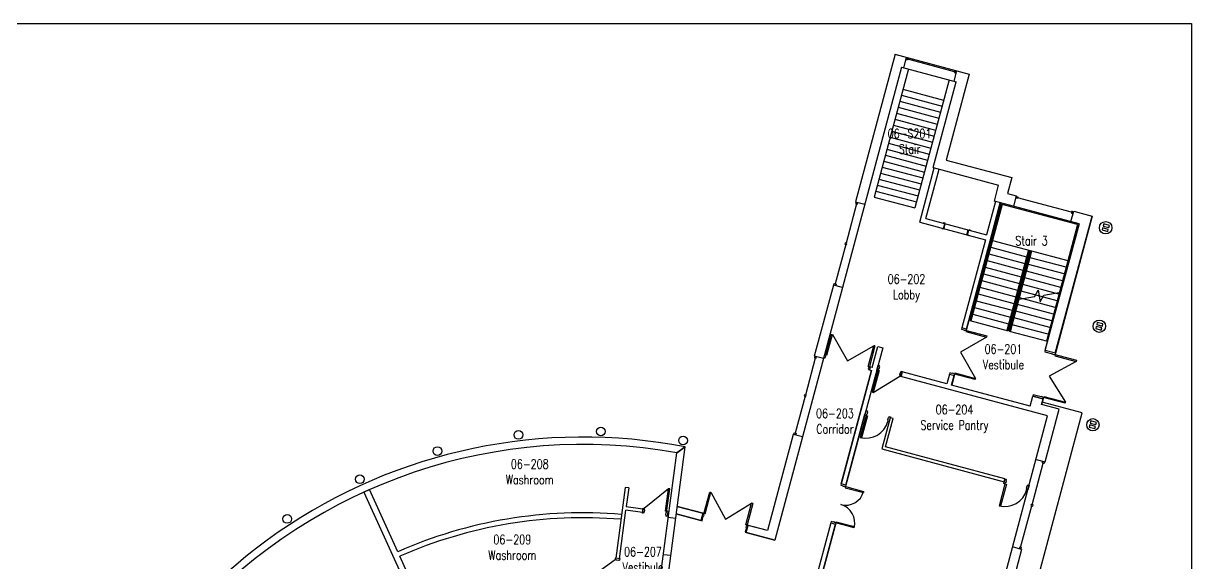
# Model space of a CAD drawing. Extents: x 11182 to 734459, y -1391328 to 152085.
# Drawn here: x 262266 to 309424, y -437733 to -415974 of the extents above; entities that cross this region are included whole.
import ezdxf
from ezdxf.enums import TextEntityAlignment as Align

# ---------------------------------------------------------------- set-up
doc = ezdxf.new("R2010")
doc.units = 0
doc.header["$LTSCALE"] = 500
doc.header["$MEASUREMENT"] = 0
doc.layers.add('0_Defpoints', color=106, linetype='CONTINUOUS', plot=False)
for name, color, linetype in [('0_room_data', 7, 'CONTINUOUS'), ('1_Wall_Exist', 251, 'CONTINUOUS'), ('3_Text', 7, 'CONTINUOUS')]:
    doc.layers.add(name, color=color, linetype=linetype)
doc.styles.add('1_200', font='simplex.shx', dxfattribs={"width": 0.75, "height": 460})

# ---------------------------------------------------------------- blocks, each defined once
blk = doc.blocks.new('room_data')
at = {"layer": '3_Text', "style": '1_200', "width": 0.75}
for tag, p in [('ROOMNUM', (0, 0)), ('ROOMUSE', (0, -575))]:
    blk.add_attdef(tag, text='', height=345, dxfattribs=at).set_placement(p, align=Align.MIDDLE_CENTER)

msp = doc.modelspace()

# ---------------------------------------------------------------- linework, layer by layer
at = {"layer": '0_Defpoints'}
msp.add_lwpolyline([(217711, -415974), (309424, -415974), (309424, -474470), (217711, -474470)], close=True, dxfattribs=at)
at = {"layer": '1_Wall_Exist'}
for p, q in [((297456, -417222), (295861, -423173)), ((297437, -417217), (300443, -418023)), ((297806, -417763), (297918, -417346)), ((297712, -417738), (292596, -436829)), ((297992, -417813), (296607, -422981)), ((297712, -417738), (299914, -418328)), ((297961, -417456), (297893, -417438)), ((297913, -417365), (297980, -417383)), ((297932, -417370), (297913, -417443)), ((297980, -417383), (297961, -417456)), ((299849, -417926), (297970, -417423)), ((299634, -418253), (298250, -423421)), ((300443, -418023), (299514, -421490)), ((299932, -417886), (299820, -418303)), ((299859, -417887), (299840, -417959)), ((299840, -417959), (299907, -417977)), ((299927, -417905), (299859, -417887)), ((299907, -417900), (299888, -417972)), ((297772, -418634), (299414, -419074)), ((298985, -421796), (299914, -418328)), ((297643, -419117), (299285, -419557)), ((297707, -418876), (299350, -419316)), ((297513, -419600), (299155, -420040)), ((297578, -419358), (299220, -419798)), ((297384, -420083), (299026, -420523)), ((297449, -419841), (299091, -420281)), ((297254, -420566), (298897, -421006)), ((297319, -420324), (298961, -420764)), ((297125, -421049), (298767, -421489)), ((297190, -420807), (298832, -421247)), ((296996, -421532), (298638, -421972)), ((297060, -421290), (298702, -421730)), ((299514, -421490), (302161, -422199)), ((296866, -422015), (298508, -422455)), ((296931, -421773), (298573, -422213)), ((298449, -423992), (299033, -421809)), ((298693, -423850), (299227, -421860)), ((298985, -421796), (301632, -422505)), ((296737, -422498), (298379, -422938)), ((296802, -422256), (298444, -422696)), ((301460, -423145), (301632, -422505)), ((302161, -422199), (301989, -422840)), ((296607, -422981), (298250, -423421)), ((296672, -422739), (298314, -423179)), ((301989, -422840), (302345, -422935)), ((302345, -422935), (302233, -423352)), ((302359, -422960), (302339, -423032)), ((302340, -422954), (302407, -422973)), ((302407, -422973), (302388, -423045)), ((295902, -423256), (295476, -424845)), ((295861, -423173), (296229, -423271)), ((295881, -423178), (295862, -423246)), ((295862, -423246), (295935, -423265)), ((295875, -423197), (295948, -423217)), ((295935, -423265), (295953, -423197)), ((301702, -423210), (300341, -428313)), ((301737, -423219), (300466, -427962)), ((301772, -423281), (300514, -427975)), ((301508, -423158), (301147, -424508)), ((301288, -424753), (301702, -423210)), ((304878, -424061), (301460, -423145)), ((304817, -424096), (301772, -423281)), ((302388, -423045), (302320, -423027)), ((304580, -423597), (302397, -423012)), ((298693, -423850), (301147, -424508)), ((303922, -429286), (305404, -423755)), ((305404, -423755), (303923, -429285)), ((304551, -423974), (304663, -423556)), ((304590, -423557), (304571, -423630)), ((304571, -423630), (304638, -423648)), ((304658, -423576), (304590, -423557)), ((304638, -423570), (304619, -423643)), ((304663, -423556), (305404, -423755)), ((298449, -423992), (301101, -424703)), ((299343, -424231), (299338, -424251)), ((299338, -424251), (299410, -424270)), ((299400, -424019), (299395, -424038)), ((299473, -424038), (299400, -424019)), ((299409, -424249), (299461, -424056)), ((299410, -424270), (299416, -424251)), ((299429, -424254), (299481, -424061)), ((299467, -424058), (299473, -424038)), ((300356, -424503), (300408, -424310)), ((300375, -424508), (300427, -424315)), ((300421, -424313), (300426, -424294)), ((300426, -424294), (300499, -424313)), ((300499, -424313), (300493, -424333)), ((304878, -424061), (303504, -429174)), ((303506, -429173), (304878, -424061)), ((304817, -424096), (303559, -428791)), ((304141, -426813), (304878, -424061)), ((305832, -424225), (305809, -424311)), ((305809, -424311), (306036, -424372)), ((306059, -424286), (305832, -424225)), ((305875, -424066), (305852, -424152)), ((305852, -424152), (306079, -424213)), ((306102, -424127), (305875, -424066)), ((306036, -424372), (306059, -424286)), ((306079, -424213), (306102, -424127)), ((295463, -424893), (295037, -426482)), ((295437, -424835), (295424, -424883)), ((295424, -424883), (295496, -424902)), ((295509, -424854), (295437, -424835)), ((295496, -424902), (295509, -424854)), ((301101, -424703), (300148, -428262)), ((300341, -428314), (301295, -424754)), ((300364, -424526), (300369, -424506)), ((300437, -424545), (300364, -424526)), ((300442, -424526), (300437, -424545)), ((301295, -424754), (301288, -424753)), ((301384, -424730), (304429, -425545)), ((301239, -425270), (302688, -425659)), ((301312, -425000), (302760, -425388)), ((302833, -425118), (301963, -428363)), ((302868, -425179), (302012, -428376)), ((302919, -425192), (302062, -428390)), ((302110, -428403), (302980, -425157)), ((302919, -425192), (302868, -425179)), ((301094, -425811), (302543, -426200)), ((301167, -425541), (302616, -425929)), ((304284, -426086), (302835, -425698)), ((304356, -425816), (302907, -425428)), ((301022, -426082), (302471, -426470)), ((304139, -426627), (302690, -426239)), ((304211, -426357), (302762, -425969)), ((294961, -426534), (294194, -429396)), ((295329, -426633), (294961, -426534)), ((294980, -426539), (294998, -426472)), ((294985, -426520), (295058, -426540)), ((294998, -426472), (295070, -426491)), ((295070, -426491), (295052, -426559)), ((300877, -426623), (302326, -427011)), ((300949, -426352), (302398, -426741)), ((303994, -427168), (302545, -426780)), ((304066, -426898), (302617, -426509)), ((303082, -427009), (303226, -426740)), ((303226, -426740), (303313, -427208)), ((300732, -427164), (302181, -427552)), ((300804, -426893), (302253, -427281)), ((303082, -427009), (302398, -427135)), ((303921, -427439), (302472, -427050)), ((303313, -427208), (303457, -426939)), ((303457, -426939), (304141, -426813)), ((300587, -427705), (302036, -428093)), ((300659, -427434), (302108, -427822)), ((303776, -427980), (302328, -427591)), ((303849, -427709), (302400, -427321)), ((300466, -427962), (302012, -428376)), ((303632, -428520), (302183, -428132)), ((303704, -428250), (302255, -427862)), ((305616, -428041), (305593, -428127)), ((305593, -428127), (305820, -428188)), ((305843, -428102), (305616, -428041)), ((305820, -428188), (305843, -428102)), ((294639, -429403), (294876, -428519)), ((294701, -429366), (294924, -428532)), ((294876, -428519), (294924, -428532)), ((294924, -428532), (295533, -429589)), ((301150, -428635), (300093, -429244)), ((300149, -428262), (300136, -428311)), ((300136, -428311), (300231, -428336)), ((300149, -428262), (300148, -428261)), ((300342, -428313), (300149, -428262)), ((300231, -428336), (300226, -428355)), ((300226, -428355), (300275, -428368)), ((300275, -428368), (300279, -428349)), ((300279, -428349), (301163, -428586)), ((300342, -428313), (300316, -428411)), ((300316, -428411), (301150, -428635)), ((301163, -428586), (301150, -428635)), ((302062, -428390), (303604, -428803)), ((305574, -428201), (305551, -428287)), ((305551, -428287), (305778, -428348)), ((305801, -428262), (305574, -428201)), ((305778, -428348), (305801, -428262)), ((296953, -429063), (295467, -434612)), ((295533, -429589), (296592, -428979)), ((296368, -429813), (296592, -428979)), ((296640, -428991), (296403, -429875)), ((296533, -429857), (296760, -429012)), ((296640, -428991), (296592, -428979)), ((296760, -429012), (296953, -429063)), ((294234, -429479), (293835, -430971)), ((294562, -429494), (294194, -429396)), ((294213, -429401), (294195, -429468)), ((294195, -429468), (294268, -429488)), ((294208, -429420), (294280, -429440)), ((294268, -429488), (294286, -429420)), ((294572, -429458), (294621, -429471)), ((294701, -429366), (294603, -429340)), ((294621, -429471), (294626, -429451)), ((294626, -429451), (294645, -429456)), ((294658, -429408), (294639, -429403)), ((294645, -429456), (294658, -429408)), ((300093, -429244), (300704, -430302)), ((303506, -429173), (303492, -429223)), ((303492, -429223), (303812, -429308)), ((303923, -429285), (303506, -429173)), ((303812, -429308), (303807, -429327)), ((303807, -429327), (303856, -429340)), ((303856, -429340), (303860, -429321)), ((303860, -429321), (304779, -429567)), ((303923, -429285), (303897, -429383)), ((303897, -429383), (304766, -429616)), ((304779, -429567), (304766, -429616)), ((296502, -429975), (295273, -434561)), ((295274, -434560), (296502, -429975)), ((296533, -429857), (296368, -429813)), ((296385, -429870), (296372, -429919)), ((296372, -429919), (296390, -429924)), ((296403, -429875), (296385, -429870)), ((296390, -429924), (296385, -429944)), ((296385, -429944), (296502, -429975)), ((296434, -429957), (296465, -429839)), ((296435, -429957), (296467, -429840)), ((296775, -429925), (296531, -430859)), ((296806, -429986), (296574, -430870)), ((296714, -429962), (296764, -429768)), ((296806, -429986), (296714, -429962)), ((296764, -429768), (296813, -429781)), ((296793, -429930), (296775, -429925)), ((296818, -429835), (296793, -429930)), ((296813, -429781), (296800, -429830)), ((296800, -429830), (296818, -429835)), ((297641, -430152), (297666, -430057)), ((297666, -430057), (297684, -430062)), ((297684, -430062), (297697, -430012)), ((297691, -430225), (297744, -430032)), ((297745, -430025), (297695, -430218)), ((297697, -430012), (297745, -430025)), ((299544, -430514), (297743, -430032)), ((299663, -430075), (299650, -430124)), ((299758, -430100), (299663, -430075)), ((299869, -430078), (299738, -430566)), ((299763, -430082), (299758, -430100)), ((299812, -430095), (299763, -430082)), ((299869, -430078), (300704, -430302)), ((304765, -429615), (303677, -430203)), ((296574, -430870), (297646, -430206)), ((297659, -430156), (297641, -430152)), ((297646, -430206), (297659, -430156)), ((297695, -430218), (297646, -430206)), ((303611, -431811), (297691, -430225)), ((299649, -430125), (299544, -430514)), ((299649, -430125), (299843, -430176)), ((299650, -430124), (299843, -430176)), ((299737, -430566), (299842, -430176)), ((299807, -430113), (299812, -430095)), ((300691, -430350), (299807, -430113)), ((300691, -430350), (300704, -430302)), ((303677, -430203), (304327, -431256)), ((293822, -431020), (293422, -432512)), ((293795, -430961), (293782, -431009)), ((293782, -431009), (293855, -431028)), ((293868, -430980), (293795, -430961)), ((293855, -431028), (293868, -430980)), ((296531, -430859), (296574, -430870)), ((302904, -431414), (299737, -430566)), ((302904, -431414), (303013, -431010)), ((303013, -431010), (303431, -431121)), ((303027, -430959), (303014, -431009)), ((303014, -431009), (303431, -431121)), ((303346, -431045), (303027, -430959)), ((303431, -431121), (303457, -431023)), ((303457, -431023), (304327, -431256)), ((303351, -431027), (303346, -431045)), ((303400, -431040), (303351, -431027)), ((303368, -431351), (303430, -431121)), ((303431, -431121), (303368, -431351)), ((304077, -431541), (303368, -431351)), ((305004, -431686), (303394, -431255)), ((303395, -431058), (303400, -431040)), ((304314, -431304), (303395, -431058)), ((304314, -431304), (304327, -431256)), ((295466, -434613), (296234, -431745)), ((296283, -431797), (296047, -432680)), ((296341, -431812), (296104, -432695)), ((296234, -431745), (296243, -431747)), ((296235, -431784), (296285, -431591)), ((296283, -431797), (296235, -431784)), ((296275, -431629), (296266, -431627)), ((296296, -431747), (296283, -431797)), ((296283, -431797), (296341, -431812)), ((296285, -431591), (296334, -431603)), ((296314, -431752), (296296, -431747)), ((296339, -431657), (296314, -431752)), ((296334, -431603), (296321, -431653)), ((296321, -431653), (296339, -431657)), ((297255, -431892), (296919, -433144)), ((297067, -433057), (297371, -431923)), ((297162, -431974), (297187, -431879)), ((297187, -431879), (297205, -431884)), ((297205, -431884), (297218, -431835)), ((297266, -431847), (297216, -432041)), ((297218, -431835), (297266, -431847)), ((297371, -431923), (297254, -431892)), ((297846, -453325), (303611, -431811)), ((298991, -454130), (305004, -431686)), ((303508, -433666), (304077, -431541)), ((297180, -431979), (297162, -431974)), ((297167, -432028), (297180, -431979)), ((297216, -432041), (297167, -432028)), ((305315, -432176), (305292, -432262)), ((305292, -432262), (305519, -432323)), ((305542, -432237), (305315, -432176)), ((305358, -432017), (305335, -432103)), ((305335, -432103), (305562, -432164)), ((305585, -432078), (305358, -432017)), ((305519, -432323), (305542, -432237)), ((305562, -432164), (305585, -432078)), ((293345, -432564), (292306, -436441)), ((293713, -432662), (293345, -432564)), ((293364, -432569), (293382, -432501)), ((293369, -432550), (293442, -432569)), ((293382, -432501), (293455, -432521)), ((293455, -432521), (293437, -432588)), ((296047, -432680), (296104, -432695)), ((286763, -447560), (288640, -433304)), ((287118, -447166), (288974, -433062)), ((287118, -447166), (288974, -433062)), ((288640, -433304), (288974, -433062)), ((288974, -433062), (288640, -433304)), ((296918, -433143), (301859, -434467)), ((301890, -434349), (297067, -433057)), ((302982, -435394), (303431, -433718)), ((303149, -433570), (303508, -433666)), ((303398, -433709), (303416, -433641)), ((303471, -433728), (303398, -433709)), ((303484, -433680), (303411, -433661)), ((303489, -433661), (303471, -433728)), ((276014, -434892), (276241, -434788)), ((277379, -437293), (276240, -434784)), ((286556, -434699), (286179, -437555)), ((286704, -434718), (286556, -434699)), ((286704, -434718), (286605, -435473)), ((288310, -434752), (287329, -435545)), ((288191, -435658), (288310, -434752)), ((288229, -435715), (288355, -434758)), ((288355, -434758), (288310, -434752)), ((295274, -434560), (295261, -434609)), ((295261, -434609), (295356, -434635)), ((295467, -434612), (295274, -434560)), ((295356, -434635), (295351, -434653)), ((295351, -434653), (295400, -434666)), ((295400, -434666), (295405, -434648)), ((295405, -434648), (296185, -434857)), ((295467, -434612), (295441, -434709)), ((295441, -434709), (296172, -434905)), ((301888, -434552), (301652, -435435)), ((301946, -434567), (301709, -435450)), ((301840, -434540), (301890, -434347)), ((301888, -434553), (301840, -434540)), ((301890, -434349), (301858, -434467)), ((301901, -434503), (301888, -434553)), ((301888, -434552), (301946, -434567)), ((301890, -434347), (301939, -434359)), ((301919, -434508), (301901, -434503)), ((301944, -434413), (301919, -434508)), ((301939, -434359), (301926, -434409)), ((301926, -434409), (301944, -434413)), ((302757, -434727), (302782, -434633)), ((302776, -434732), (302757, -434727)), ((302763, -434782), (302776, -434732)), ((302811, -434794), (302763, -434782)), ((302782, -434633), (302801, -434637)), ((302801, -434637), (302814, -434588)), ((302862, -434601), (302811, -434794)), ((302814, -434588), (302862, -434601)), ((276012, -434887), (278426, -440204)), ((289726, -435801), (289972, -434883)), ((289788, -435765), (290021, -434896)), ((289972, -434883), (290021, -434896)), ((290021, -434896), (290608, -435985)), ((296185, -434857), (296172, -434905)), ((286327, -437575), (286585, -435621)), ((287256, -435710), (286585, -435621)), ((286605, -435473), (287275, -435561)), ((287253, -435737), (287280, -435538)), ((287303, -435743), (287253, -435737)), ((287275, -435561), (287256, -435710)), ((287280, -435538), (287329, -435545)), ((287310, -435693), (287303, -435743)), ((287328, -435695), (287310, -435693)), ((287329, -435545), (287322, -435595)), ((287322, -435595), (287341, -435598)), ((287341, -435598), (287328, -435695)), ((288285, -435671), (288191, -435658)), ((288197, -435810), (288210, -435712)), ((288210, -435712), (288229, -435715)), ((288285, -435671), (288259, -435869)), ((288325, -435700), (288281, -435694)), ((289689, -435740), (288658, -435464)), ((288658, -435464), (289690, -435739)), ((289690, -435739), (289611, -436029)), ((289690, -435739), (289612, -436029)), ((289788, -435765), (289690, -435739)), ((290608, -435985), (291661, -435335)), ((291428, -436205), (291661, -435335)), ((291709, -435348), (291463, -436267)), ((291709, -435348), (291661, -435335)), ((302520, -437118), (302969, -435442)), ((302949, -435385), (302936, -435433)), ((302936, -435433), (303009, -435452)), ((303022, -435404), (302949, -435385)), ((303009, -435452), (303022, -435404)), ((288216, -435812), (288197, -435810)), ((288209, -435863), (288216, -435812)), ((288259, -435869), (288209, -435863)), ((288261, -435842), (288305, -435848)), ((288298, -435901), (288595, -435940)), ((288619, -435764), (289611, -436030)), ((289611, -436029), (288619, -435764)), ((289612, -436029), (289662, -436042)), ((289662, -436042), (289713, -435850)), ((289713, -435850), (289731, -435855)), ((289744, -435806), (289726, -435801)), ((289731, -435855), (289744, -435806)), ((292306, -436440), (291428, -436205)), ((294854, -436129), (291449, -448833)), ((295073, -436083), (291617, -448982)), ((291642, -448885), (295047, -436180)), ((294867, -436079), (294854, -436129)), ((294854, -436129), (295047, -436180)), ((294962, -436105), (294867, -436079)), ((294967, -436087), (294962, -436105)), ((295016, -436100), (294967, -436087)), ((295011, -436118), (295016, -436100)), ((295799, -436329), (295011, -436118)), ((295073, -436083), (295812, -436281)), ((291450, -436315), (291398, -436507)), ((291398, -436507), (291448, -436520)), ((291445, -436262), (291431, -436311)), ((291431, -436311), (291450, -436315)), ((291463, -436267), (291445, -436262)), ((291446, -436521), (292596, -436829)), ((291448, -436520), (291525, -436231)), ((292596, -436829), (291448, -436520)), ((292306, -436441), (291524, -436232)), ((295799, -436329), (295812, -436281)), ((302561, -437201), (302193, -437102)), ((302487, -437109), (302469, -437177)), ((302560, -437128), (302487, -437109)), ((302541, -437196), (302560, -437128)), ((278551, -439875), (277461, -437475)), ((285129, -438343), (286148, -437601)), ((286155, -437551), (286148, -437601)), ((286148, -437601), (286199, -437608)), ((286353, -437577), (286155, -437551)), ((286199, -437608), (286196, -437626)), ((286196, -437626), (286293, -437639)), ((286293, -437639), (286296, -437620)), ((286296, -437620), (286346, -437627)), ((286346, -437627), (286353, -437577)), ((288397, -437451), (288099, -437412)), ((302561, -437201), (301567, -440910)), ((302547, -437177), (302474, -437157))]:
    msp.add_line(p, q, dxfattribs=at)
for centre, radius in [((305955, -424219), 250), ((305697, -428195), 250), ((305438, -432170), 250), ((282248, -432582), 175), ((285579, -432438), 175), ((288893, -432802), 175), ((278977, -433231), 175), ((275844, -434370), 175), ((272920, -435972), 175)]:
    msp.add_circle(centre, radius, dxfattribs=at)
for centre, radius, start, end in [((296283, -431797), 914, 255, 345), ((284855, -454279), 21613, 79.0118, 170.3482), ((284855, -454279), 21313, 79.7703, 137.5099), ((301888, -434552), 914, 255, 345), ((295454, -434661), 757, 255, 345), ((284855, -454279), 18558, 85.1858, 113.7562), ((295060, -436131), 765, 345, 75), ((284855, -454279), 18358, 85.2153, 113.7489)]:
    msp.add_arc(centre, radius, start, end, dxfattribs=at)

# ---------------------------------------------------------------- block references
at = {"layer": '0_room_data', "xscale": 1.089432688349144, "yscale": 1.089432688349144, "zscale": 1.089432688349144}
for p, values in [((298039, -420420), {'ROOMNUM': '06-S201', 'ROOMUSE': 'Stair'}), ((297913, -426290), {'ROOMNUM': '06-202', 'ROOMUSE': 'Lobby'}), ((301826, -429116), {'ROOMNUM': '06-201', 'ROOMUSE': 'Vestibule'}), ((299850, -431556), {'ROOMNUM': '06-204', 'ROOMUSE': 'Service Pantry'}), ((295026, -431711), {'ROOMNUM': '06-203', 'ROOMUSE': 'Corridor'}), ((282705, -433755), {'ROOMNUM': '06-208', 'ROOMUSE': 'Washroom'}), ((282003, -436801), {'ROOMNUM': '06-209', 'ROOMUSE': 'Washroom'}), ((287277, -437291), {'ROOMNUM': '06-207', 'ROOMUSE': 'Vestibule'})]:
    msp.add_blockref('room_data', p, dxfattribs=at).add_auto_attribs(values)

# ---------------------------------------------------------------- texts
at = {"layer": '3_Text', "style": '1_200', "width": 0.75}
msp.add_text('Stair 3', height=375.9, dxfattribs=at).set_placement((302963, -424746), align=Align.MIDDLE_CENTER)

doc.saveas('drawing.dxf')
